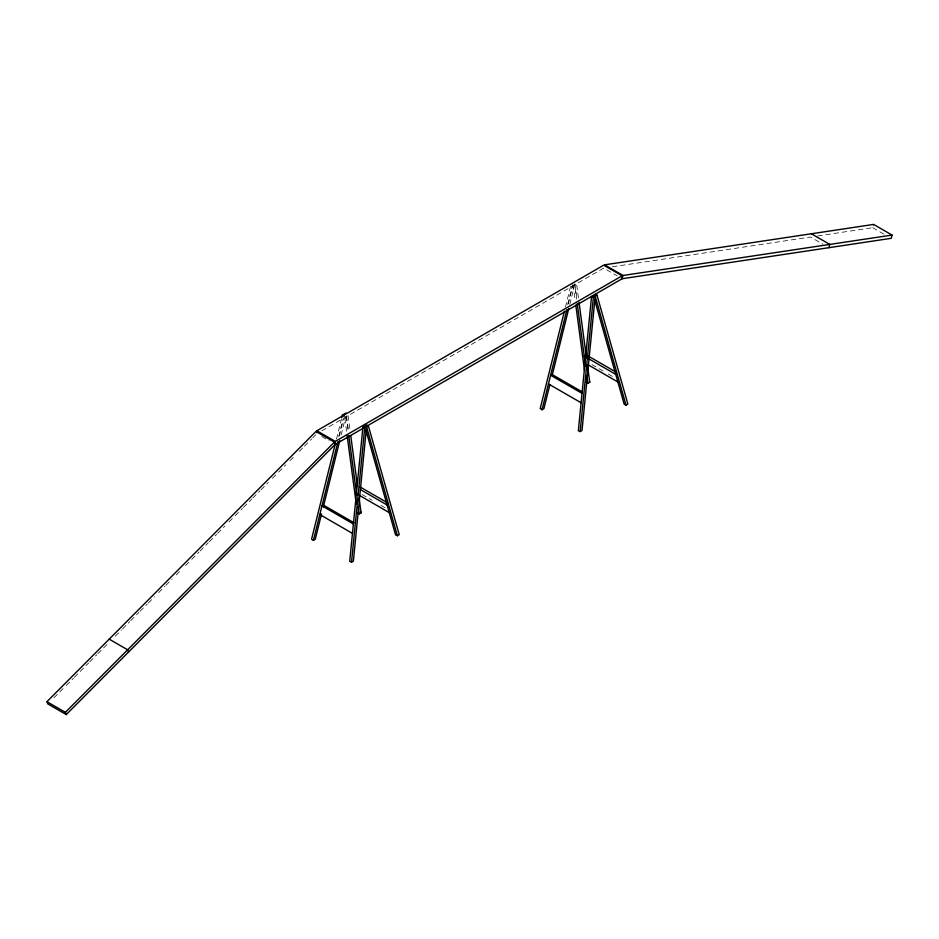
<?xml version="1.0" encoding="UTF-8"?>
<svg xmlns="http://www.w3.org/2000/svg" width="939" height="939" viewBox="0 0 939 939"><rect width="100%" height="100%" fill="white"/><g stroke="black" fill="none" stroke-linecap="round" stroke-linejoin="round"><path stroke-width="0.7" stroke-dasharray="4.7 3.52" d="M336.479 439.029L341.397 419.287M338.662 436.565L342.864 419.639M339.343 436.025L343.557 419.099M341.162 434.968L345.716 416.646M565.478 306.994L570.736 285.843M567.649 304.529L572.544 284.787M568.33 303.99L572.896 285.656L576.523 283.555L578.471 298.062M569.809 304.342L574.703 284.611L576.64 299.118M817.716 235.947L872.718 227.684L873.61 224.421M53.957 697.783L65.178 686.503M66.2 685.482L73.348 678.298M74.369 677.277L88.653 662.922M89.675 661.901L96.811 654.729M97.832 653.697L109.065 642.429M115.251 636.208L121.46 629.975M122.493 628.942L129.723 621.665M130.756 620.632L139.031 612.322M140.064 611.289L147.306 604.012M148.339 602.979L154.536 596.746M158.679 592.591L164.877 586.359M165.91 585.326L172.119 579.093M176.25 574.938L181.415 569.738M185.558 565.583L190.723 560.395M191.756 559.362L198.998 552.085M200.03 551.052L208.305 542.742M209.338 541.709L216.569 534.432M217.602 533.399L224.844 526.122M228.975 521.967L234.151 516.779M235.184 515.746L242.415 508.469M243.447 507.436L251.722 499.125M252.755 498.081L259.997 490.815M261.03 489.782L268.261 482.505M272.404 478.35L277.568 473.162M278.601 472.117L285.843 464.852M289.975 460.697L295.151 455.509M299.283 451.354L303.414 447.199M304.447 446.166L311.689 438.889M312.722 437.856L315.821 434.734M321.936 430.766L603.695 268.096L617.228 275.902M612.369 266.793L810.474 237.039L822.775 244.128M872.718 227.684L885.019 234.785M591.969 364.59L603.272 371.116M608.296 374.015L613.308 376.915M321.772 436.541L329.155 440.802M362.078 494.489L372.126 500.287M380.905 505.37L385.929 508.269M574.903 283.778L577.051 299.741M573.095 284.834L575.22 300.797M348.076 415.637L350.024 430.144M346.468 415.86L348.604 431.823M346.268 416.681L348.392 432.644M344.836 418.36L346.773 432.867"/><path stroke-width="1.41" d="M365.917 430.191L395.554 534.878L397.361 535.735L399.216 534.667L368.358 425.825L366.55 424.956L362.923 427.057L349.707 561.346L351.515 562.203L353.381 561.135L366.539 426.869L364.731 426.013M351.515 562.203L364.731 427.914L368.358 425.825M593.366 297.299L591.558 296.431L578.342 430.719L580.161 431.588L593.366 297.299L596.993 295.198L627.862 404.04L625.996 405.12L624.189 404.251L594.563 299.576M593.378 295.386L595.185 296.243L582.016 430.508L580.161 431.588M335.434 443.255L311.584 539.15L313.391 540.383L315.246 539.303L321.549 513.926L319.823 514.537L352.465 533.387M341.749 417.878L342.442 415.05L346.08 412.96M313.391 540.383L337.946 441.659M323.309 506.872L339.765 440.614M564.421 311.22L540.218 408.524L542.026 409.756L543.892 408.688L549.843 384.708M542.026 409.756L566.933 309.624M552.296 374.849L568.752 308.579M316.854 432.715L316.854 430.766L603.695 265.162L622.146 275.808L622.146 278.742L891.17 238.33L892.05 235.067L623.026 275.479L622.146 278.742L367.032 426.024M828.914 247.685L829.794 244.422L811.355 233.776M46.95 701.691L315.974 431.459L334.425 442.105L335.305 444.347L66.282 714.579L47.83 703.933L46.95 701.691L65.39 712.337L66.282 714.579M65.39 712.337L334.425 442.105M355.658 486.836L357.383 485.404L350.799 435.942M586.018 354.778L584.293 356.21L615.702 374.344M316.854 430.766L335.305 441.412L622.146 275.808M363.229 428.231L335.305 444.347L335.305 441.412M357.43 512.682L359.238 513.915L361.092 512.835L359.156 498.327M586.065 382.056L587.873 383.288L589.739 382.208L587.603 366.257M595.185 294.341L596.993 295.198M362.923 427.057L364.731 427.914M892.05 235.067L873.61 224.421L604.575 264.833L623.026 275.479M588.53 356.233L614.916 371.457M587.732 364.578L617.862 381.973M582.497 392.068L552.343 374.661L550.618 375.224L582.027 393.347M548.458 383.922L581.1 402.761M359.895 486.86L387.537 502.811M360.682 489.735L387.056 504.971M356.585 493.75L389.227 512.6M353.862 522.694L323.709 505.288L321.983 505.839L353.381 523.974M109.206 639.154L127.645 649.811L128.526 652.053M342.442 415.05L344.249 416.282M595.185 296.243L625.996 405.12M366.539 426.869L397.361 535.735M579.046 302.417L586.241 356.104M577.227 303.473L585.549 365.87M586.91 376.034L587.873 383.288M575.807 305.152L584.516 370.447M348.78 435.543L356.726 495.041M358.275 506.649L359.238 513.915M347.16 435.778L356.268 503.973M589.633 381.492L589.633 382.384M360.999 512.119L360.999 513.011"/></g></svg>
